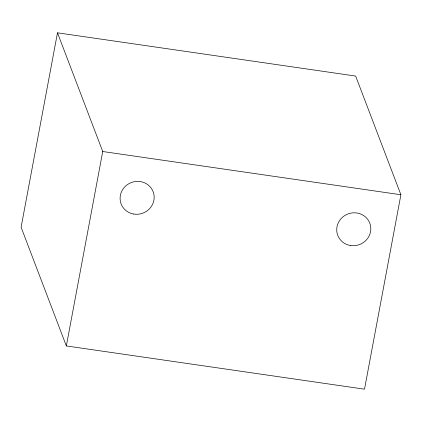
<?xml version="1.0" encoding="UTF-8"?>
<svg xmlns="http://www.w3.org/2000/svg" width="422" height="422" viewBox="0 0 422 422"><rect width="100%" height="100%" fill="white"/><g stroke="black" fill="none" stroke-linecap="round" stroke-linejoin="round"><path stroke-width="0.63" d="M57.487 32.816L21.1 227.242L66.344 345.94L364.513 389.184L400.9 194.758L355.656 76.06L57.487 32.816L102.731 151.514L66.344 345.94M102.731 151.514L400.9 194.758M350.323 245.467A17.144 16.358 -20.9 0 0 369.952 223.586A17.144 16.358 -20.9 0 0 341.034 218.702A17.144 16.358 -20.9 0 0 350.323 245.467M133.684 214.044A17.144 16.358 -20.9 0 0 153.307 192.163A17.144 16.358 -20.9 0 0 124.395 187.278A17.144 16.358 -20.9 0 0 133.684 214.044"/></g></svg>
